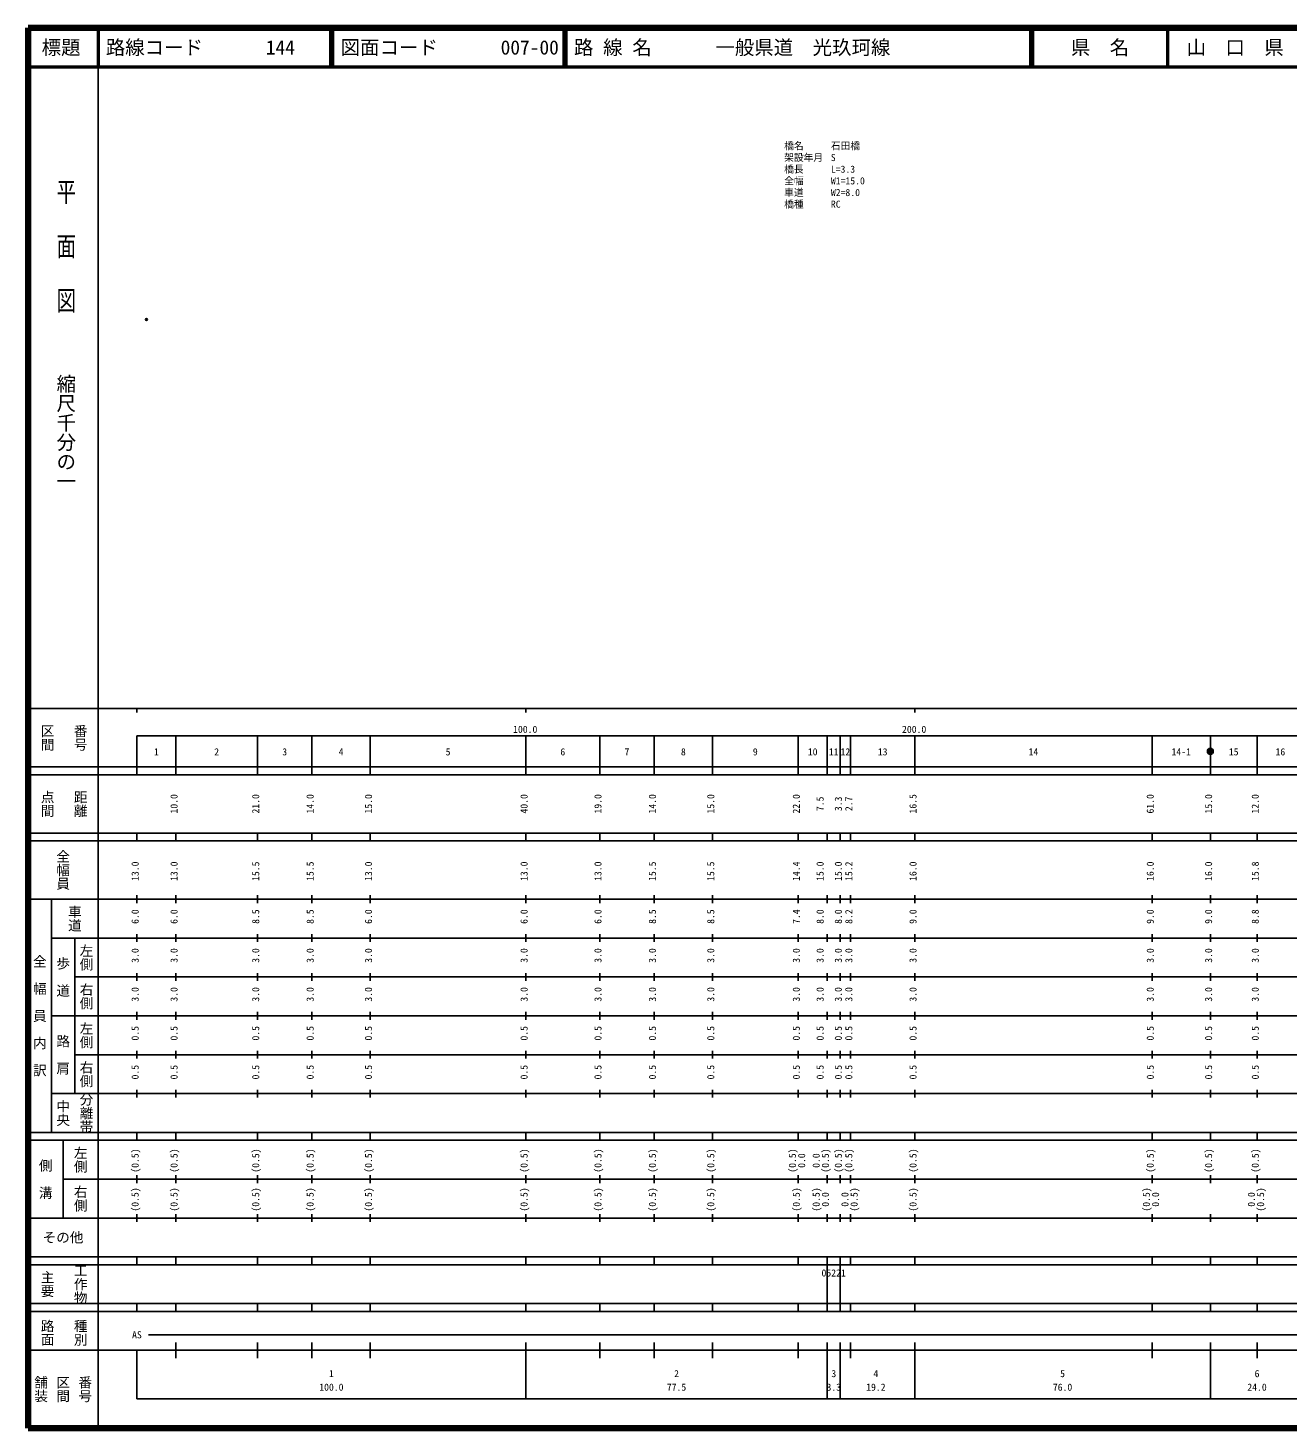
# Model space of a CAD drawing. Units: millimetres on the paper. Extents: x 40 to 680, y 20 to 380.
# Drawn here: x 40 to 364, y 20 to 380 of the extents above; entities that cross this region are included whole.
import ezdxf
from ezdxf.enums import TextEntityAlignment as Align

# ---------------------------------------------------------------- set-up
doc = ezdxf.new("R2010")
doc.units = ezdxf.units.MM
doc.header["$PDMODE"] = 32
doc.header["$PDSIZE"] = 0.5
for name, color, linetype in [('M-OTRS', 6, 'Continuous'), ('M-STR-HTXT', 7, 'Continuous'), ('M-TTL-TXT', 7, 'Continuous')]:
    doc.layers.add(name, color=color, linetype=linetype)
for name, color, linetype, lineweight in [('M-TTL', 2, 'Continuous', 140), ('M-TTL-BAND', 7, 'Continuous', 25), ('M-TTL-LINE', 7, 'Continuous', 50)]:
    doc.layers.add(name, color=color, linetype=linetype, lineweight=lineweight)
doc.styles.add('@ＭＳ ゴシック', font='')
doc.styles.add('ＭＳ ゴシック', font='')
doc.styles.get('@ＭＳ ゴシック').set_extended_font_data('@MS Gothic')
doc.styles.get('ＭＳ ゴシック').set_extended_font_data('MS Gothic')

msp = doc.modelspace()

# ---------------------------------------------------------------- hatches: boundary and pattern name
at = {"layer": 'M-TTL-BAND'}
msp.add_hatch(color=256, dxfattribs=at).paths.add_polyline_path([(344.75, 194, 1), (343.25, 194, 1)])

# ---------------------------------------------------------------- linework, layer by layer
at = {"layer": 'M-OTRS'}
msp.add_point((70.449, 305.046), dxfattribs=at)
at = {"layer": 'M-TTL'}
for p, q in [((40, 380), (40, 20)), ((680, 380), (40, 380)), ((40, 20), (680, 20))]:
    msp.add_line(p, q, dxfattribs=at)
at = {"layer": 'M-TTL-BAND'}
for p, q in [((58, 370), (58, 20)), ((40, 205), (579, 205)), ((68, 205), (68, 204)), ((168, 205), (168, 204)), ((268, 205), (268, 204)), ((68, 198), (579, 198)), ((68, 198), (68, 188)), ((78, 188), (78, 198)), ((99, 188), (99, 198)), ((113, 188), (113, 198)), ((128, 188), (128, 198)), ((168, 188), (168, 198)), ((187, 188), (187, 198)), ((201, 188), (201, 198)), ((216, 188), (216, 198)), ((238, 188), (238, 198)), ((245.5, 188), (245.5, 198)), ((248.8, 188), (248.8, 198)), ((251.5, 188), (251.5, 198)), ((268, 188), (268, 198)), ((329, 188), (329, 198)), ((344, 188), (344, 198)), ((356, 188), (356, 198)), ((40, 190), (579, 190)), ((40, 188), (579, 188)), ((40, 173), (579, 173)), ((68, 171), (68, 173)), ((78, 171), (78, 173)), ((99, 171), (99, 173)), ((113, 171), (113, 173)), ((128, 171), (128, 173)), ((168, 171), (168, 173)), ((187, 171), (187, 173)), ((201, 171), (201, 173)), ((216, 171), (216, 173)), ((238, 171), (238, 173)), ((245.5, 171), (245.5, 173)), ((248.8, 171), (248.8, 173)), ((251.5, 171), (251.5, 173)), ((268, 171), (268, 173)), ((329, 171), (329, 173)), ((344, 171), (344, 173)), ((356, 171), (356, 173)), ((40, 171), (579, 171)), ((40, 156), (579, 156)), ((46, 96), (46, 156)), ((68, 155), (68, 157)), ((78, 155), (78, 157)), ((99, 155), (99, 157)), ((113, 155), (113, 157)), ((128, 155), (128, 157)), ((168, 155), (168, 157)), ((187, 155), (187, 157)), ((201, 155), (201, 157)), ((216, 155), (216, 157)), ((238, 155), (238, 157)), ((245.5, 155), (245.5, 157)), ((248.8, 155), (248.8, 157)), ((251.5, 155), (251.5, 157)), ((268, 155), (268, 157)), ((329, 155), (329, 157)), ((344, 155), (344, 157)), ((356, 155), (356, 157)), ((46, 146), (579, 146)), ((52, 146), (52, 106)), ((68, 145), (68, 147)), ((78, 145), (78, 147)), ((99, 145), (99, 147)), ((113, 145), (113, 147)), ((128, 145), (128, 147)), ((168, 145), (168, 147)), ((187, 145), (187, 147)), ((201, 145), (201, 147)), ((216, 145), (216, 147)), ((238, 145), (238, 147)), ((245.5, 145), (245.5, 147)), ((248.8, 145), (248.8, 147)), ((251.5, 145), (251.5, 147)), ((268, 145), (268, 147)), ((329, 145), (329, 147)), ((344, 145), (344, 147)), ((356, 145), (356, 147)), ((68, 135), (68, 137)), ((78, 135), (78, 137)), ((99, 135), (99, 137)), ((113, 135), (113, 137)), ((128, 135), (128, 137)), ((168, 135), (168, 137)), ((187, 135), (187, 137)), ((201, 135), (201, 137)), ((216, 135), (216, 137)), ((238, 135), (238, 137)), ((245.5, 135), (245.5, 137)), ((248.8, 135), (248.8, 137)), ((251.5, 135), (251.5, 137)), ((268, 135), (268, 137)), ((329, 135), (329, 137)), ((344, 135), (344, 137)), ((356, 135), (356, 137)), ((52, 136), (579, 136)), ((46, 126), (579, 126)), ((68, 125), (68, 127)), ((78, 125), (78, 127)), ((99, 125), (99, 127)), ((113, 125), (113, 127)), ((128, 125), (128, 127)), ((168, 125), (168, 127)), ((187, 125), (187, 127)), ((201, 125), (201, 127)), ((216, 125), (216, 127)), ((238, 125), (238, 127)), ((245.5, 125), (245.5, 127)), ((248.8, 125), (248.8, 127)), ((251.5, 125), (251.5, 127)), ((268, 125), (268, 127)), ((329, 125), (329, 127)), ((344, 125), (344, 127)), ((356, 125), (356, 127)), ((52, 116), (579, 116)), ((68, 115), (68, 117)), ((78, 115), (78, 117)), ((99, 115), (99, 117)), ((113, 115), (113, 117)), ((128, 115), (128, 117)), ((168, 115), (168, 117)), ((187, 115), (187, 117)), ((201, 115), (201, 117)), ((216, 115), (216, 117)), ((238, 115), (238, 117)), ((245.5, 115), (245.5, 117)), ((248.8, 115), (248.8, 117)), ((251.5, 115), (251.5, 117)), ((268, 115), (268, 117)), ((329, 115), (329, 117)), ((344, 115), (344, 117)), ((356, 115), (356, 117)), ((46, 106), (579, 106)), ((68, 105), (68, 107)), ((78, 105), (78, 107)), ((99, 105), (99, 107)), ((113, 105), (113, 107)), ((128, 105), (128, 107)), ((168, 105), (168, 107)), ((187, 105), (187, 107)), ((201, 105), (201, 107)), ((216, 105), (216, 107)), ((238, 105), (238, 107)), ((245.5, 105), (245.5, 107)), ((248.8, 105), (248.8, 107)), ((251.5, 105), (251.5, 107)), ((268, 105), (268, 107)), ((329, 105), (329, 107)), ((344, 105), (344, 107)), ((356, 105), (356, 107)), ((40, 96), (579, 96)), ((40, 94), (579, 94)), ((49, 94), (49, 74)), ((68, 94), (68, 96)), ((78, 94), (78, 96)), ((99, 94), (99, 96)), ((113, 94), (113, 96)), ((128, 94), (128, 96)), ((168, 94), (168, 96)), ((187, 94), (187, 96)), ((201, 94), (201, 96)), ((216, 94), (216, 96)), ((238, 94), (238, 96)), ((245.5, 94), (245.5, 96)), ((248.8, 94), (248.8, 96)), ((251.5, 94), (251.5, 96)), ((268, 94), (268, 96)), ((329, 94), (329, 96)), ((344, 94), (344, 96)), ((356, 94), (356, 96)), ((49, 84), (579, 84)), ((68, 83), (68, 85)), ((78, 83), (78, 85)), ((99, 83), (99, 85)), ((113, 83), (113, 85)), ((128, 83), (128, 85)), ((168, 83), (168, 85)), ((187, 83), (187, 85)), ((201, 83), (201, 85)), ((216, 83), (216, 85)), ((238, 83), (238, 85)), ((245.5, 83), (245.5, 85)), ((248.8, 83), (248.8, 85)), ((251.5, 83), (251.5, 85)), ((268, 83), (268, 85)), ((329, 83), (329, 85)), ((344, 83), (344, 85)), ((356, 83), (356, 85)), ((40, 74), (579, 74)), ((68, 73), (68, 75)), ((78, 73), (78, 75)), ((99, 73), (99, 75)), ((113, 73), (113, 75)), ((128, 73), (128, 75)), ((168, 73), (168, 75)), ((187, 73), (187, 75)), ((201, 73), (201, 75)), ((216, 73), (216, 75)), ((238, 73), (238, 75)), ((245.5, 73), (245.5, 75)), ((248.8, 73), (248.8, 75)), ((251.5, 73), (251.5, 75)), ((268, 73), (268, 75)), ((329, 73), (329, 75)), ((344, 73), (344, 75)), ((356, 73), (356, 75)), ((40, 64), (579, 64)), ((40, 62), (579, 62)), ((68, 62), (68, 64)), ((78, 62), (78, 64)), ((99, 62), (99, 64)), ((113, 62), (113, 64)), ((128, 62), (128, 64)), ((168, 62), (168, 64)), ((187, 62), (187, 64)), ((201, 62), (201, 64)), ((216, 62), (216, 64)), ((238, 62), (238, 64)), ((245.5, 62), (245.5, 64)), ((245.5, 52), (245.5, 62)), ((248.8, 62), (248.8, 64)), ((248.8, 52), (248.8, 62)), ((251.5, 62), (251.5, 64)), ((268, 62), (268, 64)), ((329, 62), (329, 64)), ((344, 62), (344, 64)), ((356, 62), (356, 64)), ((40, 52), (579, 52)), ((68, 50), (68, 52)), ((78, 50), (78, 52)), ((99, 50), (99, 52)), ((113, 50), (113, 52)), ((128, 50), (128, 52)), ((168, 50), (168, 52)), ((187, 50), (187, 52)), ((201, 50), (201, 52)), ((216, 50), (216, 52)), ((238, 50), (238, 52)), ((245.5, 50), (245.5, 52)), ((248.8, 50), (248.8, 52)), ((251.5, 50), (251.5, 52)), ((268, 50), (268, 52)), ((329, 50), (329, 52)), ((344, 50), (344, 52)), ((356, 50), (356, 52)), ((40, 50), (579, 50)), ((71, 44), (565, 44)), ((40, 40), (579, 40)), ((68, 40), (68, 27.5)), ((78, 38), (78, 42)), ((99, 38), (99, 42)), ((113, 38), (113, 42)), ((128, 38), (128, 42)), ((168, 27.5), (168, 42)), ((187, 38), (187, 42)), ((201, 38), (201, 42)), ((216, 38), (216, 42)), ((238, 38), (238, 42)), ((238, 38), (238, 42)), ((245.5, 27.5), (245.5, 42)), ((248.8, 27.5), (248.8, 42)), ((251.5, 38), (251.5, 42)), ((268, 27.5), (268, 42)), ((329, 38), (329, 42)), ((344, 27.5), (344, 42)), ((356, 38), (356, 42)), ((68, 27.5), (579, 27.5))]:
    msp.add_line(p, q, dxfattribs=at)
msp.add_lwpolyline([(344.75, 194, 1), (343.25, 194, 1)], format="xyb", close=True, dxfattribs=at)
at = {"layer": 'M-TTL-LINE'}
for p, q in [((58, 380), (58, 370)), ((117.75, 380), (117.75, 370)), ((118.25, 380), (118.25, 370)), ((177.75, 380), (177.75, 370)), ((178.25, 380), (178.25, 370)), ((297.75, 380), (297.75, 370)), ((298.25, 380), (298.25, 370)), ((333, 380), (333, 370)), ((40, 370), (680, 370))]:
    msp.add_line(p, q, dxfattribs=at)

# ---------------------------------------------------------------- texts
at = {"layer": 'M-STR-HTXT', "style": 'ＭＳ ゴシック'}
for s, p in [('橋名', (234.433, 348.235)), ('石田橋', (246.433, 348.235)), ('架設年月', (234.433, 345.235)), ('S', (246.406, 345.233)), ('橋長', (234.433, 342.235)), ('L=3.3', (246.433, 342.235)), ('全幅', (234.433, 339.235)), ('車道', (234.433, 336.235)), ('W1=15.0', (246.433, 339.235)), ('W2=8.0', (246.433, 336.235)), ('橋種', (234.433, 333.235)), ('RC', (246.433, 333.235))]:
    msp.add_text(s, height=1.833, dxfattribs=at).set_placement(p, align=Align.BOTTOM_LEFT)
at = {"layer": 'M-TTL-BAND', "style": '@ＭＳ ゴシック', "width": 1.4}
msp.add_text('平  面  図', height=3.666, rotation=270, dxfattribs=at).set_placement((49.777, 306.475), align=Align.MIDDLE_RIGHT)
at = {"layer": 'M-TTL-BAND', "style": '@ＭＳ ゴシック'}
msp.add_text('縮尺千分の一', height=3.666, rotation=270, dxfattribs=at).set_placement((49.777, 261.03), align=Align.MIDDLE_RIGHT)
for s, p in [('区間', (45, 197.5)), ('番号', (53.5, 197.5)), ('点間', (45, 180.5)), ('距離', (53.5, 180.5)), ('全幅員', (49, 163.5)), ('車道', (52, 151)), ('左側', (55, 141)), ('全\u3000幅\u3000員\u3000内\u3000訳', (43, 126)), ('歩\u3000道', (49, 136)), ('右側', (55, 131)), ('左側', (55, 121)), ('路\u3000肩', (49, 116)), ('右側', (55, 111)), ('分離帯', (55, 101)), ('中央', (49, 101)), ('左側', (53.5, 89)), ('側\u3000溝', (44.5, 84)), ('右側', (53.5, 79)), ('工作物', (53.5, 57)), ('主要', (45, 57)), ('路面', (45, 44.5)), ('種別', (53.5, 44.5)), ('舗装', (43.333, 30)), ('区間', (49, 30)), ('番号', (54.667, 30))]:
    msp.add_text(s, height=2.566, rotation=270, dxfattribs=at).set_placement(p, align=Align.MIDDLE_CENTER)
at = {"layer": 'M-TTL-BAND', "style": 'ＭＳ ゴシック'}
for s, p in [('100.0', (167.844, 198.195)), ('200.0', (267.844, 198.195)), ('1', (73, 192.405)), ('2', (88.5, 192.405)), ('3', (106, 192.405)), ('4', (120.5, 192.405)), ('5', (148, 192.405)), ('6', (177.5, 192.405)), ('7', (194, 192.405)), ('8', (208.5, 192.405)), ('9', (227, 192.405)), ('10', (241.75, 192.405)), ('11', (247.15, 192.405)), ('12', (250.15, 192.405)), ('13', (259.75, 192.405)), ('14', (298.5, 192.405)), ('14-1', (336.5, 192.405)), ('15', (350, 192.405)), ('16', (362, 192.405)), ('AS', (68, 42.5)), ('1', (118, 32.523)), ('2', (206.75, 32.523)), ('3', (247.178, 32.523)), ('4', (258, 32.523)), ('5', (306, 32.523)), ('6', (356, 32.523)), ('100.0', (118, 29.033)), ('77.5', (206.75, 29.033)), ('3.3', (247.178, 29.033)), ('19.2', (258, 29.033)), ('76.0', (306, 29.033)), ('24.0', (356, 29.033))]:
    msp.add_text(s, height=1.833, dxfattribs=at).set_placement(p, align=Align.BOTTOM_CENTER)
for s, p in [('10.0', (79, 180.5)), ('21.0', (100, 180.5)), ('14.0', (114, 180.5)), ('15.0', (129, 180.5)), ('40.0', (169, 180.5)), ('19.0', (188, 180.5)), ('14.0', (202, 180.5)), ('15.0', (217, 180.5)), ('22.0', (239, 180.5)), ('7.5', (245.114, 180.5)), ('3.3', (249.8, 180.5)), ('2.7', (252.5, 180.5)), ('16.5', (269, 180.5)), ('61.0', (330, 180.5)), ('15.0', (345, 180.5)), ('12.0', (357, 180.5)), ('13.0', (69, 163.174)), ('13.0', (79, 163.174)), ('15.5', (100, 163.174)), ('15.5', (114, 163.174)), ('13.0', (129, 163.174)), ('13.0', (169, 163.174)), ('13.0', (188, 163.174)), ('15.5', (202, 163.174)), ('15.5', (217, 163.174)), ('14.4', (239, 163.174)), ('15.0', (245.114, 163.174)), ('15.0', (249.8, 163.174)), ('15.2', (252.5, 163.174)), ('16.0', (269, 163.174)), ('16.0', (330, 163.174)), ('16.0', (345, 163.174)), ('15.8', (357, 163.174)), ('6.0', (69, 151.5)), ('6.0', (79, 151.5)), ('8.5', (100, 151.5)), ('8.5', (114, 151.5)), ('6.0', (129, 151.5)), ('6.0', (169, 151.5)), ('6.0', (188, 151.5)), ('8.5', (202, 151.5)), ('8.5', (217, 151.5)), ('7.4', (239, 151.5)), ('8.0', (245.114, 151.5)), ('8.0', (249.8, 151.5)), ('8.2', (252.5, 151.5)), ('9.0', (269, 151.5)), ('9.0', (330, 151.5)), ('9.0', (345, 151.5)), ('8.8', (357, 151.5)), ('3.0', (69, 141.5)), ('3.0', (79, 141.5)), ('3.0', (100, 141.5)), ('3.0', (114, 141.5)), ('3.0', (129, 141.5)), ('3.0', (169, 141.5)), ('3.0', (188, 141.5)), ('3.0', (202, 141.5)), ('3.0', (217, 141.5)), ('3.0', (239, 141.5)), ('3.0', (245.114, 141.5)), ('3.0', (249.8, 141.5)), ('3.0', (252.5, 141.5)), ('3.0', (269, 141.5)), ('3.0', (330, 141.5)), ('3.0', (345, 141.5)), ('3.0', (357, 141.5)), ('3.0', (69, 131.5)), ('3.0', (79, 131.5)), ('3.0', (100, 131.5)), ('3.0', (114, 131.5)), ('3.0', (129, 131.5)), ('3.0', (169, 131.5)), ('3.0', (188, 131.5)), ('3.0', (202, 131.5)), ('3.0', (217, 131.5)), ('3.0', (239, 131.5)), ('3.0', (245.114, 131.5)), ('3.0', (249.8, 131.5)), ('3.0', (252.5, 131.5)), ('3.0', (269, 131.5)), ('3.0', (330, 131.5)), ('3.0', (345, 131.5)), ('3.0', (357, 131.5)), ('0.5', (69, 121.5)), ('0.5', (79, 121.5)), ('0.5', (100, 121.5)), ('0.5', (114, 121.5)), ('0.5', (129, 121.5)), ('0.5', (169, 121.5)), ('0.5', (188, 121.5)), ('0.5', (202, 121.5)), ('0.5', (217, 121.5)), ('0.5', (239, 121.5)), ('0.5', (245.114, 121.5)), ('0.5', (249.8, 121.5)), ('0.5', (252.5, 121.5)), ('0.5', (269, 121.5)), ('0.5', (330, 121.5)), ('0.5', (345, 121.5)), ('0.5', (357, 121.5)), ('0.5', (69, 111.5)), ('0.5', (79, 111.5)), ('0.5', (100, 111.5)), ('0.5', (114, 111.5)), ('0.5', (129, 111.5)), ('0.5', (169, 111.5)), ('0.5', (188, 111.5)), ('0.5', (202, 111.5)), ('0.5', (217, 111.5)), ('0.5', (239, 111.5)), ('0.5', (245.114, 111.5)), ('0.5', (249.8, 111.5)), ('0.5', (252.5, 111.5)), ('0.5', (269, 111.5)), ('0.5', (330, 111.5)), ('0.5', (345, 111.5)), ('0.5', (357, 111.5)), ('(0.5)', (69, 88.764)), ('(0.5)', (79, 88.764)), ('(0.5)', (100, 88.764)), ('(0.5)', (114, 88.764)), ('(0.5)', (129, 88.764)), ('(0.5)', (169, 88.764)), ('(0.5)', (188, 88.764)), ('(0.5)', (202, 88.764)), ('(0.5)', (217, 88.764)), ('(0.5)', (238, 88.764)), ('0.0', (240.37, 88.764)), ('0.0', (244.114, 88.764)), ('(0.5)', (246.484, 88.764)), ('(0.5)', (249.8, 88.764)), ('(0.5)', (252.5, 88.764)), ('(0.5)', (269, 88.764)), ('(0.5)', (330, 88.764)), ('(0.5)', (345, 88.764)), ('(0.5)', (357, 88.764)), ('(0.5)', (69, 78.764)), ('(0.5)', (79, 78.764)), ('(0.5)', (100, 78.764)), ('(0.5)', (114, 78.764)), ('(0.5)', (129, 78.764)), ('(0.5)', (169, 78.764)), ('(0.5)', (188, 78.764)), ('(0.5)', (202, 78.764)), ('(0.5)', (217, 78.764)), ('(0.5)', (239, 78.764)), ('(0.5)', (244.114, 78.764)), ('0.0', (246.484, 78.764)), ('0.0', (251.5, 78.764)), ('(0.5)', (253.87, 78.764)), ('(0.5)', (269, 78.764)), ('(0.5)', (329, 78.764)), ('0.0', (331.37, 78.764)), ('0.0', (356, 78.764)), ('(0.5)', (358.37, 78.764))]:
    msp.add_text(s, height=1.833, rotation=90, dxfattribs=at).set_placement(p, align=Align.BOTTOM_CENTER)
msp.add_text('その他', height=2.566, dxfattribs=at).set_placement((49, 69), align=Align.MIDDLE_CENTER)
msp.add_text('05221', height=1.833, dxfattribs=at).set_placement((244.025, 58.405), align=Align.BOTTOM_LEFT)
at = {"layer": 'M-TTL-TXT', "style": 'ＭＳ ゴシック'}
for s, p in [('標題', (48.5, 375)), ('県\u3000名', (315.625, 375)), ('山\u3000口\u3000県', (350.375, 375))]:
    msp.add_text(s, height=3.666, dxfattribs=at).set_placement(p, align=Align.MIDDLE_CENTER)
for s, p in [('路線コード', (60, 375)), ('144', (101.142, 375)), ('図面コード', (120.38, 375)), ('007-00', (161.521, 375)), ('路 線 名', (180.38, 375)), ('一般県道\u3000光玖珂線', (216.734, 375))]:
    msp.add_text(s, height=3.666, dxfattribs=at).set_placement(p, align=Align.MIDDLE_LEFT)

doc.saveas('drawing.dxf')
